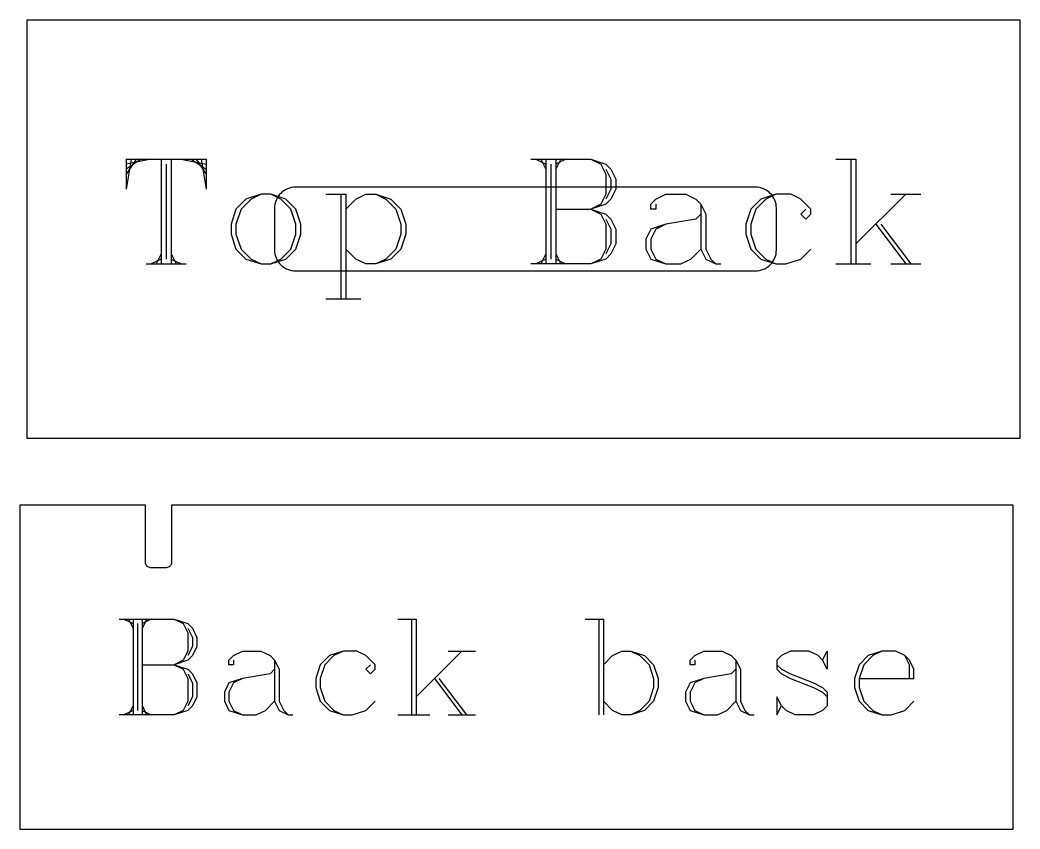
# Model space of a CAD drawing. Extents: x 0 to 107, y -41 to 64.
# Drawn here: x -0.02 to 23.89, y -22.67 to -3.31 of the extents above; entities that cross this region are included whole.
import ezdxf

# ---------------------------------------------------------------- set-up
doc = ezdxf.new("R2010")
doc.units = 0
doc.layers.add('LAYER_1', color=18, linetype='CONTINUOUS')

msp = doc.modelspace()

# ---------------------------------------------------------------- linework, layer by layer
at = {"layer": 'LAYER_1'}
for points in [[(0.144, -13.315), (23.894, -13.315), (23.894, -3.315), (0.144, -3.315)], [(5.745, -7.478), (5.386, -7.598), (5.147, -7.837), (5.028, -8.195), (5.028, -8.434), (5.147, -8.793), (5.386, -9.032), (5.745, -9.151), (5.984, -9.151), (6.342, -9.032), (6.581, -8.793), (6.701, -8.434), (6.701, -8.195), (6.581, -7.837), (6.342, -7.598), (5.984, -7.478)]]:
    msp.add_lwpolyline(points, close=True, dxfattribs=at)
for points in [[(2.519, -6.642), (2.519, -7.359)], [(2.519, -6.642), (4.431, -6.642)], [(2.638, -6.642), (2.519, -7.359)], [(2.758, -6.642), (2.519, -7)], [(2.877, -6.642), (2.519, -6.881)], [(3.116, -6.642), (2.519, -6.761)], [(3.355, -6.642), (3.355, -9.151)], [(3.594, -6.642), (3.594, -9.151)], [(3.833, -6.642), (4.431, -6.761)], [(4.072, -6.642), (4.431, -6.881)], [(4.192, -6.642), (4.431, -7)], [(4.311, -6.642), (4.431, -7.359)], [(4.431, -6.642), (4.431, -7.359)], [(12.198, -6.642), (13.632, -6.642), (13.99, -6.761), (14.11, -6.881), (14.229, -7.12), (14.229, -7.359), (14.11, -7.598), (13.99, -7.717), (13.632, -7.837)], [(12.317, -6.642), (12.556, -6.761)], [(12.437, -6.642), (12.556, -6.881)], [(12.556, -6.642), (12.556, -9.151)], [(12.795, -6.642), (12.795, -9.151)], [(12.915, -6.642), (12.795, -6.881)], [(13.034, -6.642), (12.795, -6.761)], [(13.632, -6.642), (13.871, -6.761), (13.99, -7), (13.99, -7.478), (13.871, -7.717), (13.632, -7.837)], [(19.487, -6.642), (19.965, -6.642)], [(19.846, -6.642), (19.846, -9.151)], [(19.965, -6.642), (19.965, -9.151)], [(3.475, -6.761), (3.475, -9.032)], [(12.676, -6.761), (12.676, -9.032)], [(13.99, -6.881), (14.11, -7.12), (14.11, -7.359), (13.99, -7.598)], [(5.745, -7.478), (5.506, -7.598), (5.267, -7.837), (5.147, -8.195), (5.147, -8.434), (5.267, -8.793), (5.506, -9.032), (5.745, -9.151)], [(5.984, -9.151), (6.223, -9.032), (6.462, -8.793), (6.581, -8.434), (6.581, -8.195), (6.462, -7.837), (6.223, -7.598), (5.984, -7.478)], [(7.298, -7.478), (7.776, -7.478)], [(7.657, -7.478), (7.657, -9.988)], [(7.776, -7.478), (7.776, -9.988)], [(7.776, -7.837), (8.015, -7.598), (8.254, -7.478), (8.493, -7.478), (8.852, -7.598), (9.091, -7.837), (9.21, -8.195), (9.21, -8.434), (9.091, -8.793), (8.852, -9.032), (8.493, -9.151), (8.254, -9.151), (8.015, -9.032), (7.776, -8.793)], [(8.493, -7.478), (8.732, -7.598), (8.971, -7.837), (9.091, -8.195), (9.091, -8.434), (8.971, -8.793), (8.732, -9.032), (8.493, -9.151)], [(15.185, -7.717), (15.185, -7.837), (15.066, -7.837), (15.066, -7.717), (15.185, -7.598), (15.424, -7.478), (15.902, -7.478), (16.141, -7.598), (16.261, -7.717), (16.38, -7.956), (16.38, -8.793), (16.5, -9.032), (16.619, -9.151)], [(18.77, -7.837), (18.651, -7.956), (18.77, -8.076), (18.89, -7.956), (18.89, -7.837), (18.651, -7.598), (18.412, -7.478), (18.053, -7.478), (17.695, -7.598), (17.456, -7.837), (17.336, -8.195), (17.336, -8.434), (17.456, -8.793), (17.695, -9.032), (18.053, -9.151), (18.292, -9.151), (18.651, -9.032), (18.89, -8.793)], [(18.053, -7.478), (17.814, -7.598), (17.575, -7.837), (17.456, -8.195), (17.456, -8.434), (17.575, -8.793), (17.814, -9.032), (18.053, -9.151)], [(21.16, -7.478), (19.965, -8.673)], [(20.802, -7.478), (21.519, -7.478)], [(12.795, -7.837), (13.632, -7.837), (13.99, -7.956), (14.11, -8.076), (14.229, -8.315), (14.229, -8.673), (14.11, -8.912), (13.99, -9.032), (13.632, -9.151), (12.198, -9.151)], [(13.632, -7.837), (13.871, -7.956), (13.99, -8.195), (13.99, -8.793), (13.871, -9.032), (13.632, -9.151)], [(16.261, -7.717), (16.261, -8.793), (16.38, -9.032), (16.619, -9.151), (16.739, -9.151)], [(13.99, -8.076), (14.11, -8.315), (14.11, -8.673), (13.99, -8.912)], [(16.261, -7.956), (16.141, -8.076), (15.424, -8.195), (15.066, -8.315), (14.946, -8.554), (14.946, -8.793), (15.066, -9.032), (15.424, -9.151), (15.783, -9.151), (16.022, -9.032), (16.261, -8.793)], [(15.424, -8.195), (15.185, -8.315), (15.066, -8.554), (15.066, -8.793), (15.185, -9.032), (15.424, -9.151)], [(20.443, -8.195), (21.16, -9.151)], [(20.563, -8.195), (21.28, -9.151)], [(3.355, -9.032), (3.116, -9.151)], [(3.355, -8.912), (3.236, -9.151)], [(3.594, -8.912), (3.714, -9.151)], [(3.594, -9.032), (3.833, -9.151)], [(12.556, -9.032), (12.317, -9.151)], [(12.556, -8.912), (12.437, -9.151)], [(12.795, -8.912), (12.915, -9.151)], [(12.795, -9.032), (13.034, -9.151)], [(2.997, -9.151), (3.953, -9.151)], [(19.487, -9.151), (20.324, -9.151)], [(20.802, -9.151), (21.519, -9.151)], [(7.298, -9.988), (8.135, -9.988)], [(2.357, -17.645), (3.668, -17.645), (3.995, -17.754), (4.104, -17.863), (4.214, -18.082), (4.214, -18.3), (4.104, -18.519), (3.995, -18.628), (3.668, -18.737)], [(2.467, -17.645), (2.685, -17.754)], [(2.576, -17.645), (2.685, -17.863)], [(2.685, -17.645), (2.685, -19.938)], [(2.903, -17.645), (2.903, -19.938)], [(3.013, -17.645), (2.903, -17.863)], [(3.122, -17.645), (2.903, -17.754)], [(3.668, -17.645), (3.886, -17.754), (3.995, -17.973), (3.995, -18.409), (3.886, -18.628), (3.668, -18.737)], [(9.018, -17.645), (9.455, -17.645)], [(9.346, -17.645), (9.346, -19.938)], [(9.455, -17.645), (9.455, -19.938)], [(13.495, -17.645), (13.932, -17.645)], [(13.823, -17.645), (13.823, -19.938)], [(13.932, -17.645), (13.932, -19.938)], [(2.794, -17.754), (2.794, -19.829)], [(3.995, -17.863), (4.104, -18.082), (4.104, -18.3), (3.995, -18.519)], [(5.087, -18.628), (5.087, -18.737), (4.978, -18.737), (4.978, -18.628), (5.087, -18.519), (5.306, -18.409), (5.742, -18.409), (5.961, -18.519), (6.07, -18.628), (6.179, -18.846), (6.179, -19.611), (6.288, -19.829), (6.398, -19.938)], [(8.363, -18.737), (8.254, -18.846), (8.363, -18.955), (8.472, -18.846), (8.472, -18.737), (8.254, -18.519), (8.035, -18.409), (7.708, -18.409), (7.38, -18.519), (7.162, -18.737), (7.053, -19.065), (7.053, -19.283), (7.162, -19.611), (7.38, -19.829), (7.708, -19.938), (7.926, -19.938), (8.254, -19.829), (8.472, -19.611)], [(7.708, -18.409), (7.49, -18.519), (7.271, -18.737), (7.162, -19.065), (7.162, -19.283), (7.271, -19.611), (7.49, -19.829), (7.708, -19.938)], [(10.547, -18.409), (9.455, -19.501)], [(10.219, -18.409), (10.875, -18.409)], [(13.932, -18.737), (14.15, -18.519), (14.369, -18.409), (14.587, -18.409), (14.915, -18.519), (15.133, -18.737), (15.242, -19.065), (15.242, -19.283), (15.133, -19.611), (14.915, -19.829), (14.587, -19.938), (14.369, -19.938), (14.15, -19.829), (13.932, -19.611)], [(14.587, -18.409), (14.806, -18.519), (15.024, -18.737), (15.133, -19.065), (15.133, -19.283), (15.024, -19.611), (14.806, -19.829), (14.587, -19.938)], [(16.116, -18.628), (16.116, -18.737), (16.007, -18.737), (16.007, -18.628), (16.116, -18.519), (16.334, -18.409), (16.771, -18.409), (16.99, -18.519), (17.099, -18.628), (17.208, -18.846), (17.208, -19.611), (17.317, -19.829), (17.426, -19.938)], [(19.173, -18.628), (19.283, -18.409), (19.283, -18.846), (19.173, -18.628), (19.064, -18.519), (18.846, -18.409), (18.409, -18.409), (18.191, -18.519), (18.081, -18.628), (18.081, -18.846), (18.191, -18.955), (18.409, -19.065), (18.955, -19.283), (19.173, -19.392), (19.283, -19.501)], [(20.047, -19.065), (21.357, -19.065), (21.357, -18.846), (21.248, -18.628), (21.139, -18.519), (20.921, -18.409), (20.593, -18.409), (20.265, -18.519), (20.047, -18.737), (19.938, -19.065), (19.938, -19.283), (20.047, -19.611), (20.265, -19.829), (20.593, -19.938), (20.811, -19.938), (21.139, -19.829), (21.357, -19.611)], [(20.593, -18.409), (20.375, -18.519), (20.156, -18.737), (20.047, -19.065), (20.047, -19.283), (20.156, -19.611), (20.375, -19.829), (20.593, -19.938)], [(6.07, -18.628), (6.07, -19.611), (6.179, -19.829), (6.398, -19.938), (6.507, -19.938)], [(17.099, -18.628), (17.099, -19.611), (17.208, -19.829), (17.426, -19.938), (17.535, -19.938)], [(21.248, -19.065), (21.248, -18.737), (21.139, -18.519)], [(2.903, -18.737), (3.668, -18.737), (3.995, -18.846), (4.104, -18.955), (4.214, -19.174), (4.214, -19.501), (4.104, -19.72), (3.995, -19.829), (3.668, -19.938), (2.357, -19.938)], [(3.668, -18.737), (3.886, -18.846), (3.995, -19.065), (3.995, -19.611), (3.886, -19.829), (3.668, -19.938)], [(6.07, -18.846), (5.961, -18.955), (5.306, -19.065), (4.978, -19.174), (4.869, -19.392), (4.869, -19.611), (4.978, -19.829), (5.306, -19.938), (5.633, -19.938), (5.852, -19.829), (6.07, -19.611)], [(17.099, -18.846), (16.99, -18.955), (16.334, -19.065), (16.007, -19.174), (15.898, -19.392), (15.898, -19.611), (16.007, -19.829), (16.334, -19.938), (16.662, -19.938), (16.88, -19.829), (17.099, -19.611)], [(18.081, -18.737), (18.191, -18.846), (18.409, -18.955), (18.955, -19.174), (19.173, -19.283), (19.283, -19.392), (19.283, -19.72), (19.173, -19.829), (18.955, -19.938), (18.518, -19.938), (18.3, -19.829), (18.191, -19.72), (18.081, -19.501), (18.081, -19.938), (18.191, -19.72)], [(3.995, -18.955), (4.104, -19.174), (4.104, -19.501), (3.995, -19.72)], [(5.306, -19.065), (5.087, -19.174), (4.978, -19.392), (4.978, -19.611), (5.087, -19.829), (5.306, -19.938)], [(9.892, -19.065), (10.547, -19.938)], [(10.001, -19.065), (10.656, -19.938)], [(16.334, -19.065), (16.116, -19.174), (16.007, -19.392), (16.007, -19.611), (16.116, -19.829), (16.334, -19.938)], [(2.685, -19.829), (2.467, -19.938)], [(2.685, -19.72), (2.576, -19.938)], [(2.903, -19.72), (3.013, -19.938)], [(2.903, -19.829), (3.122, -19.938)], [(9.018, -19.938), (9.783, -19.938)], [(10.219, -19.938), (10.875, -19.938)]]:
    msp.add_lwpolyline(points, dxfattribs=at)
for points in [[(6.569, -9.315), (17.569, -9.315, 0.414214), (18.069, -8.815), (18.069, -7.815, 0.414214), (17.569, -7.315), (6.569, -7.315, 0.414214), (6.069, -7.815), (6.069, -8.815, 0.414214)], [(23.732, -14.917), (3.607, -14.917), (3.607, -16.287, -0.414214), (3.477, -16.417), (3.112, -16.417, -0.414214), (2.982, -16.287), (2.982, -14.917), (-0.018, -14.917), (-0.018, -22.667), (23.732, -22.667)]]:
    msp.add_lwpolyline(points, format="xyb", close=True, dxfattribs=at)

doc.saveas('drawing.dxf')
